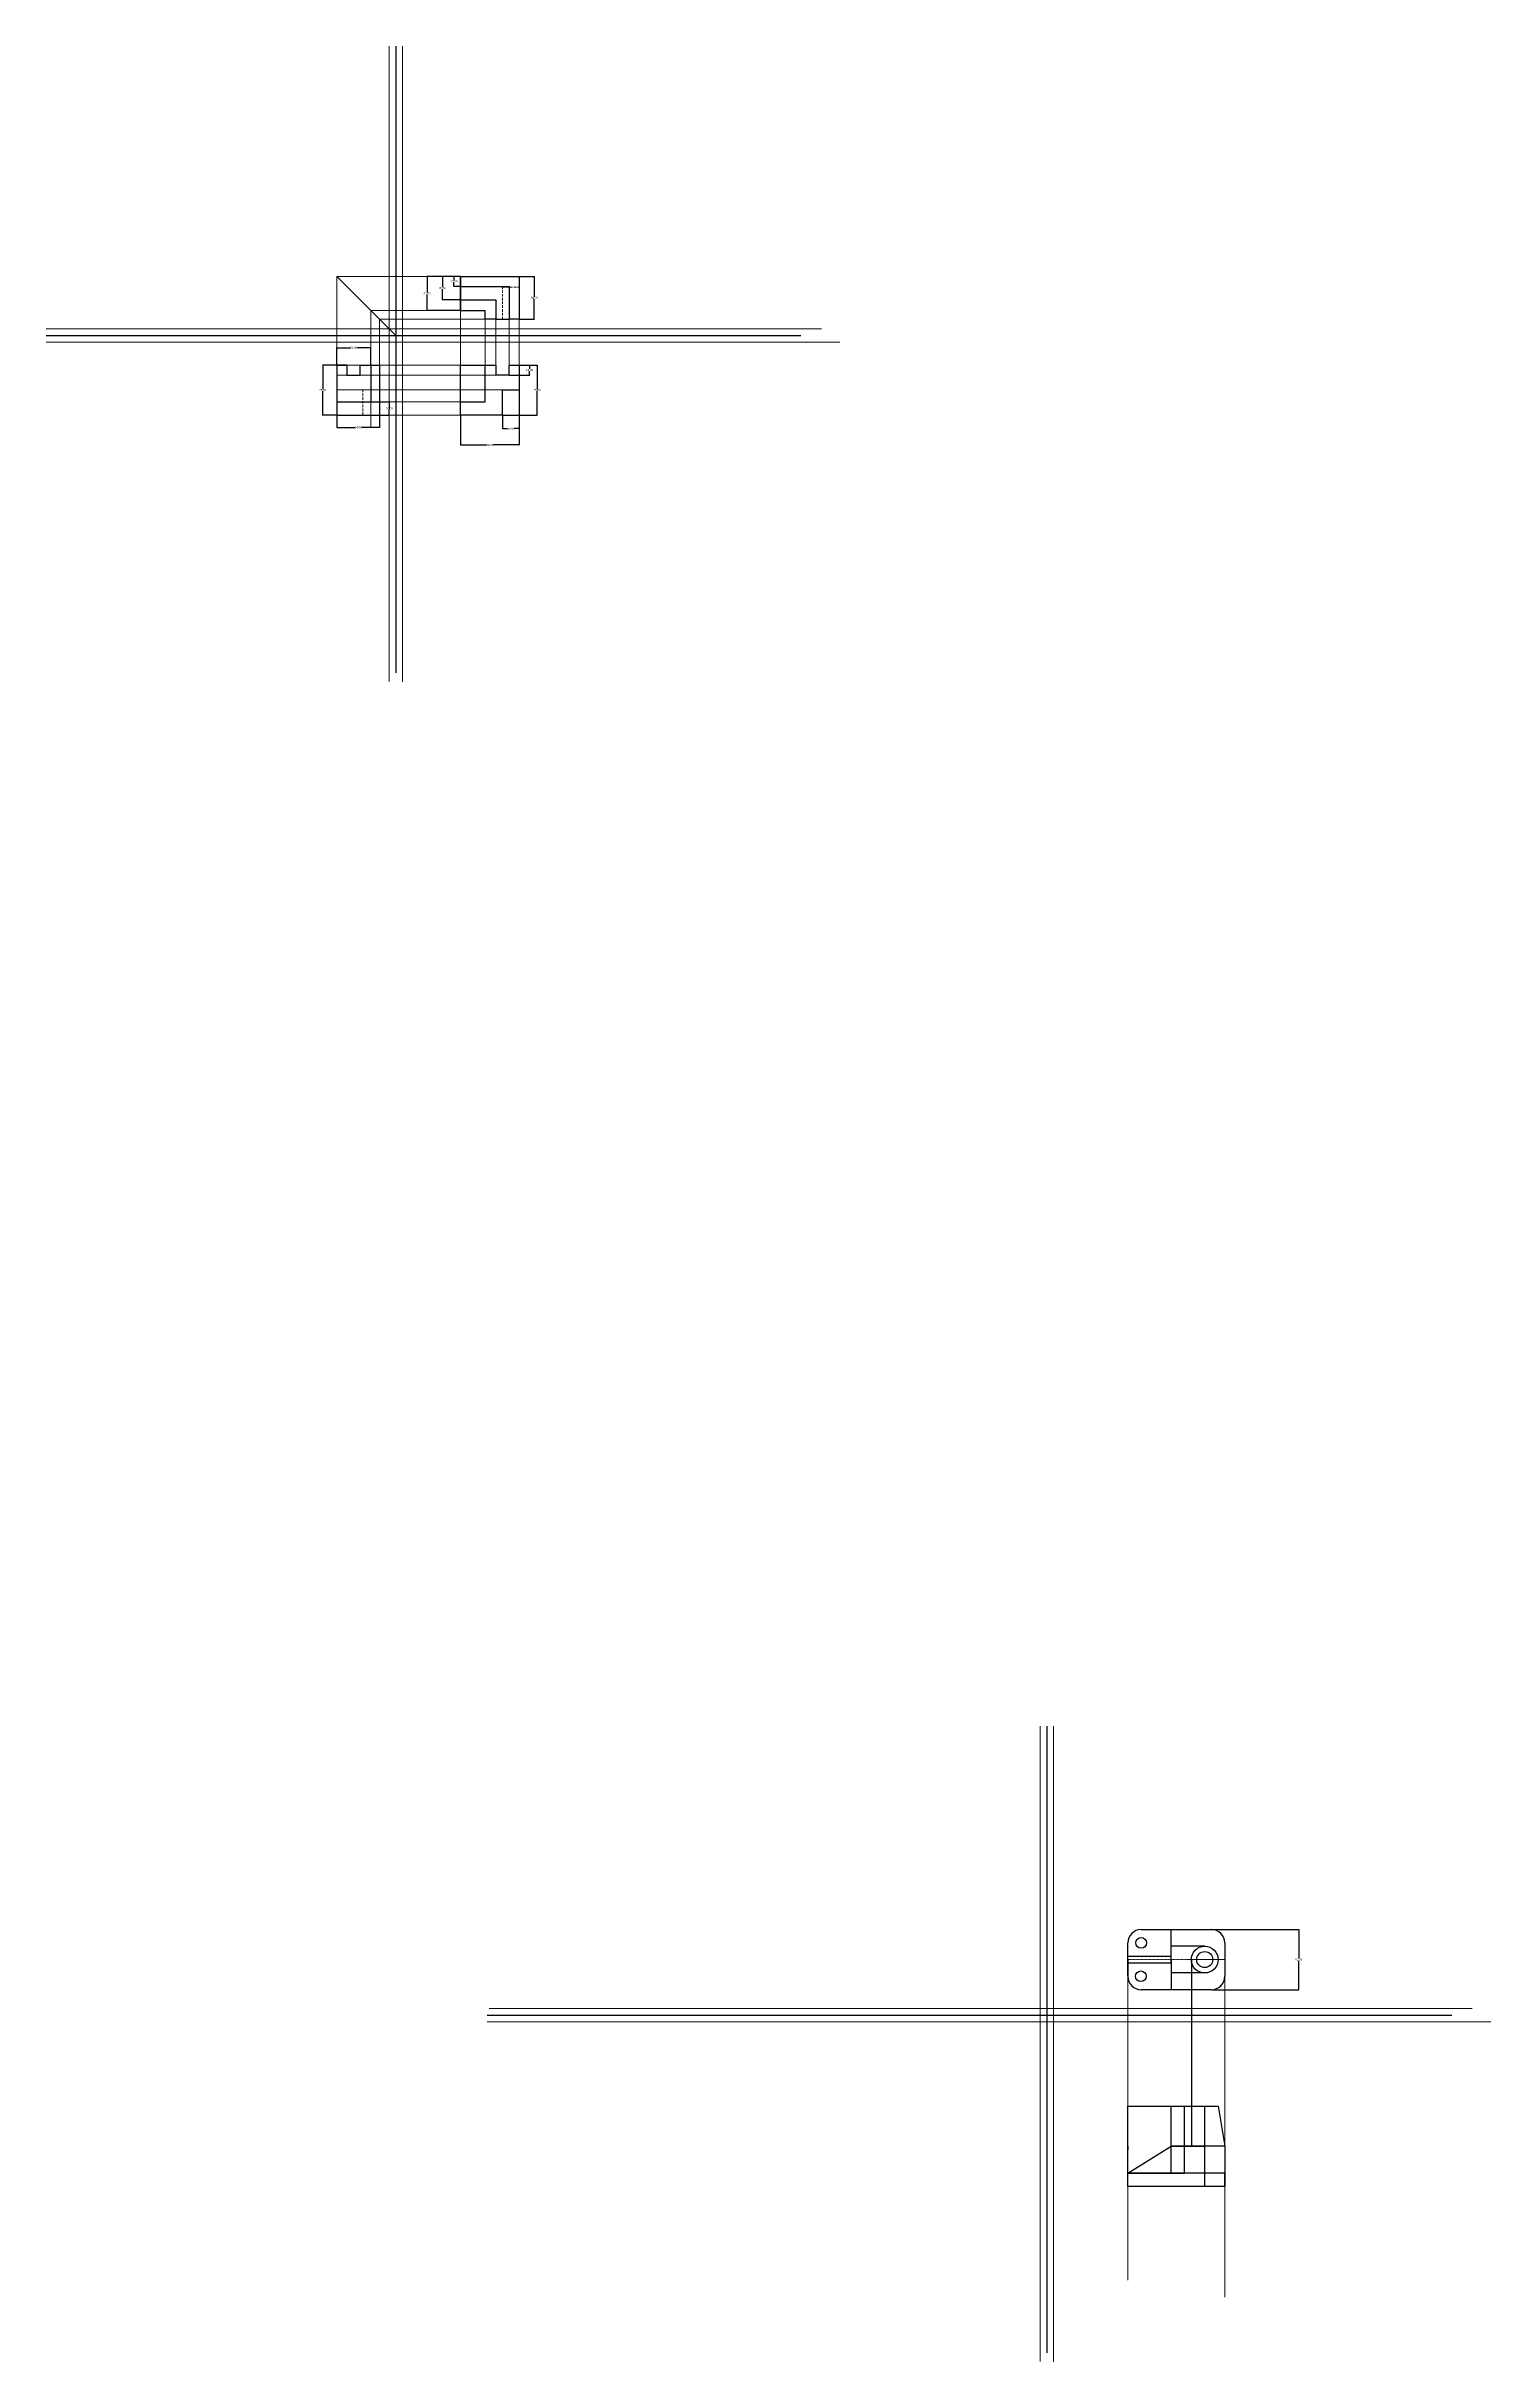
# Model space of a CAD drawing. Header units: millimetres. Extents: x -6852 to 59965, y -10230 to 31776.
# Drawn here: x 14261 to 16421, y -7339 to -3875 of the extents above; entities that cross this region are included whole.
import ezdxf

# ---------------------------------------------------------------- set-up
doc = ezdxf.new("R2010")
doc.units = ezdxf.units.MM
doc.header["$MEASUREMENT"] = 0
doc.linetypes.add('CENTER', pattern=[2, 1.25, -0.25, 0.25, -0.25])
doc.linetypes.add('HIDDEN', pattern=[0.375, 0.25, -0.125])
for name, color, linetype, lineweight in [('Center Line', 132, 'CENTER', 18), ('Dimension Line', 53, 'Continuous', 15), ('Hidden Lines', 10, 'HIDDEN', 13), ('Object line', 7, 'Continuous', 25)]:
    doc.layers.add(name, color=color, linetype=linetype, lineweight=lineweight)
doc.layers.add('Projection Line', color=7, linetype='Continuous', lineweight=9, transparency=0.75)
doc.styles.get("Standard").update_dxf_attribs({"font": 'arial.ttf'})
doc.dimstyles.get("Standard").update_dxf_attribs({"dimtxt": 3, "dimasz": 0.18, "dimexe": 0.18, "dimexo": 0.0625, "dimgap": 0.09, "dimtad": 0, "dimtih": 1, "dimtoh": 1, "dimzin": 0, "dimdsep": 46, "dimtxsty": 'Standard', "dimcen": 0.09, "dimadec": 0, "dimazin": 0, "dimtfac": 1, "dimtofl": 0, "dimtmove": 0, "dimatfit": 3, "dimfxl": 1, "dimtolj": 1, "dimtzin": 0, "dimarcsym": 0})

# ---------------------------------------------------------------- blocks, each defined once
blk = doc.blocks.new('*D123')
at = {"layer": 'Defpoints', "color": 0, "transparency": 16777216}
for p in [(16003.1, -6692.8), (16003.1, -6782.8), (16133.6, -6782.8)]:
    blk.add_point(p, dxfattribs=at)
at = {"layer": 'Object line', "color": 0, "lineweight": -2, "transparency": 16777216}
for p, q in [((16003.1, -6692.8), (16133.7, -6692.8)), ((16133.6, -6693), (16133.6, -6736.2)), ((16133.6, -6782.6), (16133.6, -6739.4)), ((16003.1, -6782.8), (16133.7, -6782.8))]:
    blk.add_line(p, q, dxfattribs=at)
at = {"layer": 'Object line', "color": 0, "transparency": 16777216}
for points in [[(16133.5, -6693), (16133.6, -6693), (16133.6, -6692.8)], [(16133.5, -6782.6), (16133.6, -6782.6), (16133.6, -6782.8)]]:
    blk.add_solid(points, dxfattribs=at)
at = {"layer": 'Object line', "color": 0, "transparency": 16777216, "insert": (16133.6, -6737.8), "char_height": 3, "attachment_point": 5}
blk.add_mtext('\\A1;90.00', dxfattribs=at)
blk = doc.blocks.new('*D156')
at = {"layer": 'Defpoints', "color": 0, "transparency": 16777216}
for p in [(14879.9, -4219.2), (14870.2, -4234.2), (14879.9, -4234.2)]:
    blk.add_point(p, dxfattribs=at)
at = {"layer": 'Dimension Line', "color": 0, "lineweight": -2, "transparency": 16777216}
for p, q in [((14879.9, -4219.2), (14870, -4219.2)), ((14870.2, -4219.4), (14870.2, -4225.1)), ((14879.9, -4234.2), (14870, -4234.2)), ((14870.2, -4234.1), (14870.2, -4228.4))]:
    blk.add_line(p, q, dxfattribs=at)
at = {"layer": 'Dimension Line', "color": 0, "transparency": 16777216}
for points in [[(14870.2, -4219.4), (14870.2, -4219.4), (14870.2, -4219.2)], [(14870.2, -4234.1), (14870.2, -4234.1), (14870.2, -4234.2)]]:
    blk.add_solid(points, dxfattribs=at)
at = {"layer": 'Dimension Line', "color": 0, "transparency": 16777216, "insert": (14870.2, -4226.7), "char_height": 3, "attachment_point": 5}
blk.add_mtext('\\A1;15.00', dxfattribs=at)
blk = doc.blocks.new('*D157')
at = {"layer": 'Defpoints', "color": 0, "transparency": 16777216}
for p in [(14879.9, -4219.2), (14852.9, -4254.2), (14879.9, -4254.2)]:
    blk.add_point(p, dxfattribs=at)
at = {"layer": 'Dimension Line', "color": 0, "lineweight": -2, "transparency": 16777216}
for p, q in [((14879.9, -4219.2), (14852.8, -4219.2)), ((14852.9, -4219.4), (14852.9, -4235.1)), ((14879.9, -4254.2), (14852.8, -4254.2)), ((14852.9, -4254.1), (14852.9, -4238.4))]:
    blk.add_line(p, q, dxfattribs=at)
at = {"layer": 'Dimension Line', "color": 0, "transparency": 16777216}
for points in [[(14852.9, -4219.4), (14853, -4219.4), (14852.9, -4219.2)], [(14852.9, -4254.1), (14853, -4254.1), (14852.9, -4254.2)]]:
    blk.add_solid(points, dxfattribs=at)
at = {"layer": 'Dimension Line', "color": 0, "transparency": 16777216, "insert": (14852.9, -4236.7), "char_height": 3, "attachment_point": 5}
blk.add_mtext('\\A1;35.00', dxfattribs=at)
blk = doc.blocks.new('*D158')
at = {"layer": 'Defpoints', "color": 0, "transparency": 16777216}
for p in [(14967.9, -4219.2), (14967.9, -4283.2), (14990.4, -4283.2)]:
    blk.add_point(p, dxfattribs=at)
at = {"layer": 'Dimension Line', "color": 0, "lineweight": -2, "transparency": 16777216}
for p, q in [((14968, -4219.2), (14990.6, -4219.2)), ((14990.4, -4219.4), (14990.4, -4249.6)), ((14990.4, -4283.1), (14990.4, -4252.9)), ((14968, -4283.2), (14990.6, -4283.2))]:
    blk.add_line(p, q, dxfattribs=at)
at = {"layer": 'Dimension Line', "color": 0, "transparency": 16777216}
for points in [[(14990.4, -4219.4), (14990.4, -4219.4), (14990.4, -4219.2)], [(14990.4, -4283.1), (14990.4, -4283.1), (14990.4, -4283.2)]]:
    blk.add_solid(points, dxfattribs=at)
at = {"layer": 'Dimension Line', "color": 0, "transparency": 16777216, "insert": (14990.4, -4251.2), "char_height": 3, "attachment_point": 5}
blk.add_mtext('\\A1;64.00', dxfattribs=at)
blk = doc.blocks.new('*D159')
at = {"layer": 'Defpoints', "color": 0, "transparency": 16777216}
for p in [(14879.9, -4219.2), (14830.1, -4270.2), (14879.9, -4270.2)]:
    blk.add_point(p, dxfattribs=at)
at = {"layer": 'Dimension Line', "color": 0, "lineweight": -2, "transparency": 16777216}
for p, q in [((14879.9, -4219.2), (14829.9, -4219.2)), ((14830.1, -4219.4), (14830.1, -4243.1)), ((14830.1, -4270.1), (14830.1, -4246.4)), ((14879.9, -4270.2), (14829.9, -4270.2))]:
    blk.add_line(p, q, dxfattribs=at)
at = {"layer": 'Dimension Line', "color": 0, "transparency": 16777216}
for points in [[(14830, -4219.4), (14830.1, -4219.4), (14830.1, -4219.2)], [(14830, -4270.1), (14830.1, -4270.1), (14830.1, -4270.2)]]:
    blk.add_solid(points, dxfattribs=at)
at = {"layer": 'Dimension Line', "color": 0, "transparency": 16777216, "insert": (14830.1, -4244.7), "char_height": 3, "attachment_point": 5}
blk.add_mtext('\\A1;51.00', dxfattribs=at)
blk = doc.blocks.new('*D160')
at = {"layer": 'Defpoints', "color": 0, "transparency": 16777216}
for p in [(14967.9, -4351.8), (14967.9, -4426.8), (14994.7, -4426.8)]:
    blk.add_point(p, dxfattribs=at)
at = {"layer": 'Dimension Line', "color": 0, "lineweight": -2, "transparency": 16777216}
for p, q in [((14968, -4351.8), (14994.9, -4351.8)), ((14994.7, -4352), (14994.7, -4387.7)), ((14994.7, -4426.6), (14994.7, -4390.9)), ((14968, -4426.8), (14994.9, -4426.8))]:
    blk.add_line(p, q, dxfattribs=at)
at = {"layer": 'Dimension Line', "color": 0, "transparency": 16777216}
for points in [[(14994.7, -4352), (14994.7, -4352), (14994.7, -4351.8)], [(14994.7, -4426.6), (14994.7, -4426.6), (14994.7, -4426.8)]]:
    blk.add_solid(points, dxfattribs=at)
at = {"layer": 'Dimension Line', "color": 0, "transparency": 16777216, "insert": (14994.7, -4389.3), "char_height": 3, "attachment_point": 5}
blk.add_mtext('\\A1;75.00', dxfattribs=at)
blk = doc.blocks.new('*D161')
at = {"layer": 'Defpoints', "color": 0, "transparency": 16777216}
for p in [(14879.9, -4426.8), (14967.9, -4426.8), (14967.9, -4471.4)]:
    blk.add_point(p, dxfattribs=at)
at = {"layer": 'Dimension Line', "color": 0, "lineweight": -2, "transparency": 16777216}
for p, q in [((14879.9, -4426.9), (14879.9, -4471.6)), ((14967.9, -4426.9), (14967.9, -4471.6)), ((14880.1, -4471.4), (14918.8, -4471.4)), ((14967.7, -4471.4), (14929.1, -4471.4))]:
    blk.add_line(p, q, dxfattribs=at)
at = {"layer": 'Dimension Line', "color": 0, "transparency": 16777216}
for points in [[(14880.1, -4471.4), (14880.1, -4471.4), (14879.9, -4471.4)], [(14967.7, -4471.4), (14967.7, -4471.4), (14967.9, -4471.4)]]:
    blk.add_solid(points, dxfattribs=at)
at = {"layer": 'Dimension Line', "color": 0, "transparency": 16777216, "insert": (14923.9, -4471.4), "char_height": 3, "attachment_point": 5}
blk.add_mtext('\\A1;88.00', dxfattribs=at)
blk = doc.blocks.new('*D162')
at = {"layer": 'Defpoints', "color": 0, "transparency": 16777216}
for p in [(14942.9, -4426.8), (14967.9, -4426.8), (14967.9, -4446.9)]:
    blk.add_point(p, dxfattribs=at)
at = {"layer": 'Dimension Line', "color": 0, "lineweight": -2, "transparency": 16777216}
for p, q in [((14942.9, -4426.9), (14942.9, -4447.1)), ((14967.9, -4426.9), (14967.9, -4447.1)), ((14943.1, -4446.9), (14950.3, -4446.9)), ((14967.7, -4446.9), (14960.6, -4446.9))]:
    blk.add_line(p, q, dxfattribs=at)
at = {"layer": 'Dimension Line', "color": 0, "transparency": 16777216}
for points in [[(14943.1, -4446.9), (14943.1, -4447), (14942.9, -4446.9)], [(14967.7, -4446.9), (14967.7, -4447), (14967.9, -4446.9)]]:
    blk.add_solid(points, dxfattribs=at)
at = {"layer": 'Dimension Line', "color": 0, "transparency": 16777216, "insert": (14955.4, -4446.9), "char_height": 3, "attachment_point": 5}
blk.add_mtext('\\A1;25.00', dxfattribs=at)
blk = doc.blocks.new('*D163')
at = {"layer": 'Defpoints', "color": 0, "transparency": 16777216}
for p in [(14695.1, -4351.8), (14674, -4426.8), (14695.1, -4426.8)]:
    blk.add_point(p, dxfattribs=at)
at = {"layer": 'Dimension Line', "color": 0, "lineweight": -2, "transparency": 16777216}
for p, q in [((14695, -4351.8), (14673.8, -4351.8)), ((14674, -4352), (14674, -4387.7)), ((14674, -4426.6), (14674, -4390.9)), ((14695, -4426.8), (14673.8, -4426.8))]:
    blk.add_line(p, q, dxfattribs=at)
at = {"layer": 'Dimension Line', "color": 0, "transparency": 16777216}
for points in [[(14674, -4352), (14674, -4352), (14674, -4351.8)], [(14674, -4426.6), (14674, -4426.6), (14674, -4426.8)]]:
    blk.add_solid(points, dxfattribs=at)
at = {"layer": 'Dimension Line', "color": 0, "transparency": 16777216, "insert": (14674, -4389.3), "char_height": 3, "attachment_point": 5}
blk.add_mtext('\\A1;75.00', dxfattribs=at)
blk = doc.blocks.new('*D164')
at = {"layer": 'Defpoints', "color": 0, "transparency": 16777216}
for p in [(14695.1, -4426.8), (14759.1, -4426.8), (14759.1, -4445.1)]:
    blk.add_point(p, dxfattribs=at)
at = {"layer": 'Dimension Line', "color": 0, "lineweight": -2, "transparency": 16777216}
for p, q in [((14695.1, -4426.9), (14695.1, -4445.3)), ((14759.1, -4426.9), (14759.1, -4445.3)), ((14695.2, -4445.1), (14721.9, -4445.1)), ((14758.9, -4445.1), (14732.2, -4445.1))]:
    blk.add_line(p, q, dxfattribs=at)
at = {"layer": 'Dimension Line', "color": 0, "transparency": 16777216}
for points in [[(14695.2, -4445.1), (14695.2, -4445.2), (14695.1, -4445.1)], [(14758.9, -4445.1), (14758.9, -4445.2), (14759.1, -4445.1)]]:
    blk.add_solid(points, dxfattribs=at)
at = {"layer": 'Dimension Line', "color": 0, "transparency": 16777216, "insert": (14727.1, -4445.1), "char_height": 3, "attachment_point": 5}
blk.add_mtext('\\A1;64.00', dxfattribs=at)
blk = doc.blocks.new('*D165')
at = {"layer": 'Defpoints', "color": 0, "transparency": 16777216}
for p in [(14759.1, -4406.8), (14759.1, -4426.8), (14773.5, -4426.8)]:
    blk.add_point(p, dxfattribs=at)
at = {"layer": 'Dimension Line', "color": 0, "lineweight": -2, "transparency": 16777216}
for p, q in [((14759.1, -4406.8), (14773.6, -4406.8)), ((14759.1, -4426.8), (14773.6, -4426.8)), ((14773.5, -4407), (14773.5, -4415.2)), ((14773.5, -4426.6), (14773.5, -4418.4))]:
    blk.add_line(p, q, dxfattribs=at)
at = {"layer": 'Dimension Line', "color": 0, "transparency": 16777216}
for points in [[(14773.4, -4407), (14773.5, -4407), (14773.5, -4406.8)], [(14773.4, -4426.6), (14773.5, -4426.6), (14773.5, -4426.8)]]:
    blk.add_solid(points, dxfattribs=at)
at = {"layer": 'Dimension Line', "color": 0, "transparency": 16777216, "insert": (14773.5, -4416.8), "char_height": 3, "attachment_point": 5}
blk.add_mtext('\\A1;20.00', dxfattribs=at)
blk = doc.blocks.new('*D166')
at = {"layer": 'Defpoints', "color": 0, "transparency": 16777216}
for p in [(14746.1, -4325.9), (14695.1, -4351.8), (14746.1, -4351.8)]:
    blk.add_point(p, dxfattribs=at)
at = {"layer": 'Dimension Line', "color": 0, "lineweight": -2, "transparency": 16777216}
for p, q in [((14695.1, -4351.7), (14695.1, -4325.7)), ((14695.2, -4325.9), (14715.4, -4325.9)), ((14745.9, -4325.9), (14725.7, -4325.9)), ((14746.1, -4351.7), (14746.1, -4325.7))]:
    blk.add_line(p, q, dxfattribs=at)
at = {"layer": 'Dimension Line', "color": 0, "transparency": 16777216}
for points in [[(14695.2, -4325.8), (14695.2, -4325.9), (14695.1, -4325.9)], [(14745.9, -4325.8), (14745.9, -4325.9), (14746.1, -4325.9)]]:
    blk.add_solid(points, dxfattribs=at)
at = {"layer": 'Dimension Line', "color": 0, "transparency": 16777216, "insert": (14720.6, -4325.9), "char_height": 3, "attachment_point": 5}
blk.add_mtext('\\A1;51.00', dxfattribs=at)
blk = doc.blocks.new('*D167')
at = {"layer": 'Defpoints', "color": 0, "transparency": 16777216}
for p in [(14952.9, -4351.8), (14952.9, -4366.8), (14983.4, -4366.8)]:
    blk.add_point(p, dxfattribs=at)
at = {"layer": 'Dimension Line', "color": 0, "lineweight": -2, "transparency": 16777216}
for p, q in [((14953, -4351.8), (14983.6, -4351.8)), ((14983.4, -4352), (14983.4, -4357.7)), ((14983.4, -4366.6), (14983.4, -4360.9)), ((14953, -4366.8), (14983.6, -4366.8))]:
    blk.add_line(p, q, dxfattribs=at)
at = {"layer": 'Dimension Line', "color": 0, "transparency": 16777216}
for points in [[(14983.4, -4352), (14983.5, -4352), (14983.4, -4351.8)], [(14983.4, -4366.6), (14983.5, -4366.6), (14983.4, -4366.8)]]:
    blk.add_solid(points, dxfattribs=at)
at = {"layer": 'Dimension Line', "color": 0, "transparency": 16777216, "insert": (14983.4, -4359.3), "char_height": 3, "attachment_point": 5}
blk.add_mtext('\\A1;15.00', dxfattribs=at)

msp = doc.modelspace()

# ---------------------------------------------------------------- linework, layer by layer
for p, q in [((14783.466, -3874.917), (14783.466, -4812.486)), ((14260.571, -4307.641), (15389.083, -4307.641)), ((15756.811, -6388.417), (15756.811, -7325.986)), ((14919.646, -6821.141), (16362.428, -6821.141))]:
    msp.add_line(p, q)
at = {"layer": 'Center Line'}
msp.add_line((16023.064, -6737.804), (15878.064, -6737.804), dxfattribs=at)
at = {"layer": 'Hidden Lines', "ltscale": 15}
for p, q in [((14942.925, -4235.232), (14967.925, -4235.232)), ((14942.925, -4283.232), (14942.925, -4235.232)), ((14730.057, -4366.807), (14759.057, -4366.807)), ((14759.057, -4388.807), (14734.057, -4388.807)), ((14734.057, -4388.807), (14734.057, -4426.807)), ((14932.925, -4366.807), (14879.925, -4366.807))]:
    msp.add_line(p, q, dxfattribs=at)
at = {"layer": 'Object line'}
for p, q in [((14879.925, -4219.232), (14879.925, -4234.232)), ((14879.925, -4219.232), (14879.925, -4254.232)), ((14879.925, -4219.232), (14879.925, -4270.232)), ((14879.925, -4219.232), (14879.925, -4270.232)), ((14879.925, -4234.232), (14952.925, -4234.232)), ((14879.925, -4254.232), (14932.925, -4254.232)), ((14932.925, -4254.232), (14932.925, -4283.232)), ((14952.925, -4234.232), (14952.925, -4283.232)), ((14879.925, -4270.232), (14879.925, -4267.232)), ((14879.925, -4270.232), (14879.925, -4267.232)), ((14879.925, -4270.232), (14916.925, -4270.232)), ((14916.925, -4283.232), (14916.925, -4270.232)), ((14932.925, -4283.232), (14916.925, -4283.232)), ((14932.925, -4283.232), (14952.925, -4283.232)), ((14695.057, -4351.807), (14695.057, -4426.807)), ((14695.057, -4351.807), (14710.057, -4351.807)), ((14710.057, -4351.807), (14695.057, -4351.807)), ((14710.057, -4351.807), (14710.057, -4366.807)), ((14730.057, -4366.807), (14730.057, -4351.807)), ((14730.057, -4351.807), (14746.057, -4351.807)), ((14746.057, -4351.807), (14746.057, -4406.807)), ((14746.057, -4351.807), (14759.057, -4351.807)), ((14759.057, -4351.807), (14759.057, -4406.807)), ((14916.925, -4406.807), (14916.925, -4351.807)), ((14932.925, -4351.807), (14932.925, -4366.807)), ((14932.925, -4351.807), (14932.925, -4366.807)), ((14952.925, -4366.807), (14952.925, -4351.807)), ((14710.057, -4366.807), (14730.057, -4366.807)), ((14952.925, -4366.807), (14932.925, -4366.807)), ((14942.925, -4426.807), (14942.925, -4388.807)), ((14942.925, -4388.807), (14967.925, -4388.807)), ((14967.925, -4388.807), (14967.925, -4426.807)), ((14695.057, -4406.807), (14759.057, -4406.807)), ((14695.057, -4426.807), (14759.057, -4426.807)), ((14759.057, -4406.807), (14759.057, -4426.807)), ((14879.925, -4426.807), (14879.925, -4406.807)), ((14879.925, -4406.807), (14916.925, -4406.807)), ((14942.925, -4426.807), (14967.925, -4426.807)), ((15943.064, -6742.804), (15943.064, -6692.804)), ((15943.064, -6737.804), (15943.064, -6707.804)), ((15993.064, -6717.804), (15943.064, -6717.804)), ((15878.064, -6737.804), (15878.064, -6732.804)), ((15878.064, -6732.804), (15943.064, -6732.804)), ((15878.064, -6737.804), (15878.064, -6742.804)), ((15878.064, -6737.804), (15878.064, -6762.804)), ((15878.064, -6737.804), (15878.064, -6762.804)), ((15878.064, -6742.804), (15943.064, -6742.804)), ((15943.064, -6737.804), (15943.064, -6767.804)), ((15943.064, -6742.804), (15943.064, -6782.804)), ((15973.064, -6737.804), (15973.064, -7017.137)), ((15993.064, -6757.804), (15943.064, -6757.804)), ((15943.064, -7057.137), (15943.064, -6957.137)), ((15963.064, -7057.137), (15963.064, -6957.137)), ((15993.064, -7077.137), (15993.064, -6957.137)), ((16013.064, -6957.137), (16023.064, -7017.137)), ((15878.064, -7017.137), (15878.064, -7012.137)), ((15878.064, -7017.137), (15878.064, -7022.137)), ((15878.064, -7057.137), (15943.064, -7017.137)), ((16023.064, -7017.137), (15943.064, -7017.137)), ((15943.064, -7017.137), (15993.064, -7017.137)), ((16023.064, -7057.137), (15878.064, -7057.137)), ((15878.064, -7057.137), (15943.064, -7057.137)), ((15943.064, -7057.137), (15963.064, -7057.137)), ((16023.064, -7077.137), (16023.064, -7057.137))]:
    msp.add_line(p, q, dxfattribs=at)
for points in [[(14879.925, -4270.232), (14879.925, -4219.232), (14967.925, -4219.232), (14967.925, -4283.232), (14952.925, -4283.232)], [(14932.925, -4283.232), (14916.925, -4283.232)], [(14942.925, -4426.807), (14879.925, -4426.807), (14879.925, -4351.807), (14932.925, -4351.807)], [(14952.925, -4351.807), (14967.925, -4351.807), (14967.925, -4388.807)], [(15878.064, -6762.804), (15878.064, -6712.804)], [(15898.064, -6692.804), (16003.064, -6692.804)], [(16023.064, -6712.804), (16023.064, -6762.804)], [(16003.064, -6782.804), (15898.064, -6782.804)], [(16023.064, -7017.137), (16023.064, -7077.137), (15878.064, -7077.137), (15878.064, -6957.137), (16013.064, -6957.137)]]:
    msp.add_lwpolyline(points, dxfattribs=at)
for centre, radius in [((15898.064, -6712.804), 8), ((15993.064, -6737.804), 20), ((15897.553, -6762.804), 8), ((15993.064, -6737.804), 12)]:
    msp.add_circle(centre, radius, dxfattribs=at)
for centre, start, end in [((15898.064, -6712.804), 90, 180), ((16003.064, -6712.804), 0, 90), ((15898.064, -6762.804), 180, 270), ((16003.064, -6762.804), 270, 0)]:
    msp.add_arc(centre, 20, start, end, dxfattribs=at)
at = {"layer": 'Projection Line'}
for p, q in [((14773.466, -3874.917), (14773.466, -4825.51)), ((14793.466, -3874.917), (14793.466, -4825.953)), ((14783.466, -4307.641), (14695.057, -4219.232)), ((14879.925, -4219.232), (14695.057, -4219.232)), ((14695.057, -4219.232), (14695.057, -4426.807)), ((14879.925, -4270.232), (14746.057, -4270.232)), ((14746.057, -4270.232), (14746.057, -4444.447)), ((14916.925, -4283.232), (14759.057, -4283.232)), ((14759.057, -4283.232), (14759.057, -4426.807)), ((14879.925, -4270.232), (14879.925, -4410.894)), ((14916.925, -4283.232), (14916.925, -4406.807)), ((14932.925, -4283.232), (14932.925, -4366.807)), ((14952.925, -4283.232), (14952.925, -4366.807)), ((14967.925, -4283.232), (14967.925, -4388.807)), ((15419.762, -4297.641), (14260.571, -4297.641)), ((14260.571, -4317.641), (15447.392, -4317.641)), ((14879.925, -4351.807), (14695.057, -4351.807)), ((14695.057, -4351.807), (14710.057, -4351.807)), ((14932.925, -4366.807), (14695.057, -4366.807)), ((14942.925, -4388.807), (14695.057, -4388.807)), ((14942.925, -4388.807), (14695.057, -4388.807)), ((14879.925, -4406.807), (14695.057, -4406.807)), ((14879.925, -4426.807), (14695.057, -4426.807)), ((14879.925, -4426.807), (14695.057, -4426.807)), ((15746.811, -6388.417), (15746.811, -7339.009)), ((15766.811, -6388.417), (15766.811, -7339.452)), ((15878.064, -6737.804), (15878.064, -7217.345)), ((16023.064, -6737.804), (16023.064, -7242.797)), ((16393.107, -6811.141), (14923.052, -6811.141)), ((14919.646, -6831.141), (16420.737, -6831.141))]:
    msp.add_line(p, q, dxfattribs=at)

# ---------------------------------------------------------------- dimensions: what is measured, and where the dimension line sits
at = {"layer": 'Dimension Line'}
for base, p1, p2, picture, middle in [((14830.061, -4270.232), (14879.925, -4219.232), (14879.925, -4270.232), '*D159', (14830.061, -4244.732)), ((14852.939, -4254.232), (14879.925, -4219.232), (14879.925, -4254.232), '*D157', (14852.939, -4236.732)), ((14870.187, -4234.232), (14879.925, -4219.232), (14879.925, -4234.232), '*D156', (14870.187, -4226.732)), ((14990.384, -4283.232), (14967.925, -4219.232), (14967.925, -4283.232), '*D158', (14990.384, -4251.232)), ((14674.007, -4426.807), (14695.057, -4351.807), (14695.057, -4426.807), '*D163', (14674.007, -4389.307)), ((14983.448, -4366.807), (14952.925, -4351.807), (14952.925, -4366.807), '*D167', (14983.448, -4359.307)), ((14994.709, -4426.807), (14967.925, -4351.807), (14967.925, -4426.807), '*D160', (14994.709, -4389.307)), ((14773.466, -4426.807), (14759.057, -4406.807), (14759.057, -4426.807), '*D165', (14773.466, -4416.807))]:
    dim = msp.add_linear_dim(base=base, p1=p1, p2=p2, angle=90, dimstyle='Standard', dxfattribs=at)
    dim.commit()
    dim.dimension.update_dxf_attribs({"geometry": picture, "text_midpoint": middle})
for base, p1, p2, picture, middle in [((14746.057, -4325.875), (14695.057, -4351.807), (14746.057, -4351.807), '*D166', (14720.557, -4325.875)), ((14759.057, -4445.132), (14695.057, -4426.807), (14759.057, -4426.807), '*D164', (14727.057, -4445.132)), ((14967.925, -4471.381), (14879.925, -4426.807), (14967.925, -4426.807), '*D161', (14923.925, -4471.381)), ((14967.925, -4446.932), (14942.925, -4426.807), (14967.925, -4426.807), '*D162', (14955.425, -4446.932))]:
    dim = msp.add_linear_dim(base=base, p1=p1, p2=p2, dimstyle='Standard', dxfattribs=at)
    dim.commit()
    dim.dimension.update_dxf_attribs({"geometry": picture, "text_midpoint": middle})
at = {"layer": 'Object line'}
dim = msp.add_linear_dim(base=(16133.564, -6782.804), p1=(16003.064, -6692.804), p2=(16003.064, -6782.804), angle=90, dimstyle='Standard', dxfattribs=at)
dim.commit()
dim.dimension.update_dxf_attribs({"geometry": '*D123', "text_midpoint": (16133.564, -6737.804)})

doc.saveas('drawing.dxf')
